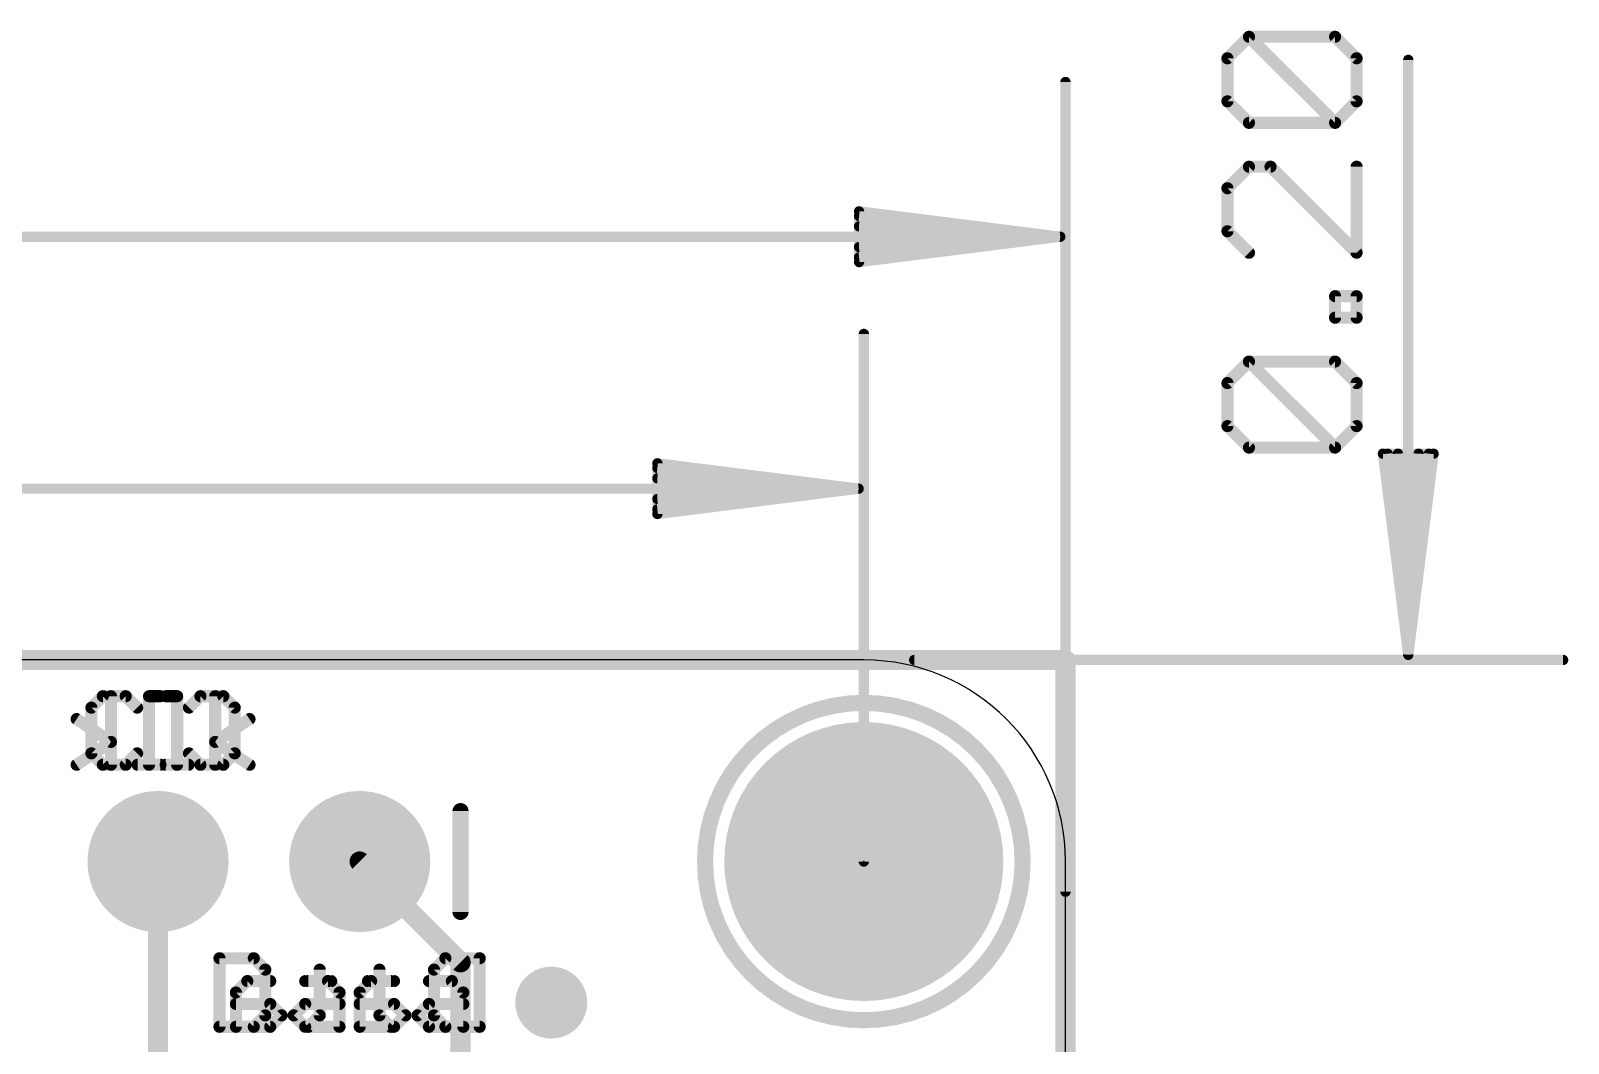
# Model space of a CAD drawing. Extents: x -8.6 to 41.9, y -5.2 to 49.8.
# Drawn here: x 22.53 to 41.89, y 37.08 to 49.84 of the extents above; entities that cross this region are included whole.
import ezdxf

# ---------------------------------------------------------------- set-up
doc = ezdxf.new("R2010")
doc.units = 0
for name, color, linetype in [('1', 12, 'CONTINUOUS'), ('16', 5, 'CONTINUOUS'), ('17', 110, 'CONTINUOUS'), ('18', 110, 'CONTINUOUS'), ('20', 53, 'CONTINUOUS'), ('21', 40, 'CONTINUOUS'), ('22', 6, 'CONTINUOUS'), ('23', 40, 'CONTINUOUS'), ('51', 253, 'CONTINUOUS')]:
    doc.layers.add(name, color=color, linetype=linetype)

# ---------------------------------------------------------------- blocks, each defined once
blk = doc.blocks.new('RECT')
blk.add_solid([(-0.5, -0.5), (0.5, -0.5), (-0.5, 0.5), (0.5, 0.5)])
blk = doc.blocks.new('ROUNDP')
at = {"const_width": 0.5}
blk.add_lwpolyline([(0, -0.25, 1), (0, 0.25, 1), (0, -0.25)], format="xyb", dxfattribs=at)
blk = doc.blocks.new('ROUNDV')
at = {"const_width": 0.5}
blk.add_lwpolyline([(0, -0.25, 1), (0, 0.25, 1), (0, -0.25)], format="xyb", dxfattribs=at)

msp = doc.modelspace()

# ---------------------------------------------------------------- linework, layer by layer
at = {"layer": '1'}
for points, const_width in [([(37.6003, 49.4926), (37.8715, 49.7638)], 0.1524), ([(37.8715, 49.7638), (38.9561, 49.7638)], 0.1524), ([(38.9561, 48.6791), (37.8715, 49.7638)], 0.1524), ([(38.9561, 49.7638), (39.2273, 49.4926)], 0.1524), ([(37.6003, 48.9503), (37.6003, 49.4926)], 0.1524), ([(39.2273, 49.4926), (39.2273, 48.9503)], 0.1524), ([(39.878, 41.975), (39.878, 49.4728)], 0.13), ([(35.56, 38.989), (35.56, 49.194)], 0.13), ([(37.8715, 48.6791), (37.6003, 48.9503)], 0.1524), ([(39.2273, 48.9503), (38.9561, 48.6791)], 0.1524), ([(38.9561, 48.6791), (37.8715, 48.6791)], 0.1524), ([(37.8715, 48.1266), (37.6003, 47.8554)], 0.1524), ([(38.1426, 48.1266), (37.8715, 48.1266)], 0.1524), ([(39.2273, 47.0419), (38.1426, 48.1266)], 0.1524), ([(39.2273, 48.1266), (39.2273, 47.0419)], 0.1524), ([(37.6003, 47.8554), (37.6003, 47.3131)], 0.1524), ([(35.495, 47.244), (32.96, 47.5632)], 0.13), ([(32.96, 47.5632), (32.96, 46.9248)], 0.13), ([(35.495, 47.244), (32.96, 47.504)], 0.13), ([(0.065, 47.244), (35.495, 47.244)], 0.13), ([(35.495, 47.244), (32.96, 47.374)], 0.13), ([(32.96, 46.9248), (35.495, 47.244)], 0.13), ([(32.96, 47.114), (35.495, 47.244)], 0.13), ([(32.96, 46.984), (35.495, 47.244)], 0.13), ([(37.6003, 47.3131), (37.8715, 47.0419)], 0.1524), ([(38.9561, 46.2234), (38.9561, 46.4945)], 0.1524), ([(38.9561, 46.4945), (39.2273, 46.4945)], 0.1524), ([(39.2273, 46.4945), (39.2273, 46.2234)], 0.1524), ([(39.2273, 46.2234), (38.9561, 46.2234)], 0.1524), ([(33.02, 39.37), (33.02, 46.019)], 0.13), ([(37.6003, 45.3997), (37.8715, 45.6709)], 0.1524), ([(37.8715, 45.6709), (38.9561, 45.6709)], 0.1524), ([(38.9561, 44.5862), (37.8715, 45.6709)], 0.1524), ([(38.9561, 45.6709), (39.2273, 45.3997)], 0.1524), ([(37.6003, 44.8574), (37.6003, 45.3997)], 0.1524), ([(39.2273, 45.3997), (39.2273, 44.8574)], 0.1524), ([(37.8715, 44.5862), (37.6003, 44.8574)], 0.1524), ([(39.2273, 44.8574), (38.9561, 44.5862)], 0.1524), ([(38.9561, 44.5862), (37.8715, 44.5862)], 0.1524), ([(39.878, 41.975), (39.5588, 44.51)], 0.13), ([(39.5588, 44.51), (40.1972, 44.51)], 0.13), ([(39.878, 41.975), (39.618, 44.51)], 0.13), ([(39.878, 41.975), (39.748, 44.51)], 0.13), ([(40.1972, 44.51), (39.878, 41.975)], 0.13), ([(40.008, 44.51), (39.878, 41.975)], 0.13), ([(40.138, 44.51), (39.878, 41.975)], 0.13), ([(32.955, 44.069), (30.42, 44.3882)], 0.13), ([(30.42, 44.3882), (30.42, 43.7498)], 0.13), ([(32.955, 44.069), (30.42, 44.329)], 0.13), ([(32.955, 44.069), (30.42, 44.199)], 0.13), ([(2.605, 44.069), (32.955, 44.069)], 0.13), ([(30.42, 43.7498), (32.955, 44.069)], 0.13), ([(30.42, 43.939), (32.955, 44.069)], 0.13), ([(30.42, 43.809), (32.955, 44.069)], 0.13), ([(0, 41.91), (35.56, 41.91)], 0.254), ([(35.56, 41.91), (35.56, -5.08)], 0.254), ([(33.655, 41.91), (41.828, 41.91)], 0.13), ([(24.13, 39.37), (24.13, 32.258)], 0.254)]:
    msp.add_lwpolyline(points, dxfattribs=dict(at, const_width=const_width))
for points, const_width in [([(37.8984, 49.7907, 1), (37.8445, 49.7368)], 0.0762), ([(37.8715, 49.8019, 1), (37.8715, 49.7257)], 0.0762), ([(37.8984, 49.7368, 1), (37.8445, 49.7907)], 0.0762), ([(38.9831, 49.7907, 1), (38.9292, 49.7368)], 0.0762), ([(38.9561, 49.7257, 1), (38.9561, 49.8019)], 0.0762), ([(37.6384, 49.4926, 1), (37.5622, 49.4926)], 0.0762), ([(37.5734, 49.5195, 1), (37.6273, 49.4656)], 0.0762), ([(39.2654, 49.4926, 1), (39.1892, 49.4926)], 0.0762), ([(39.2004, 49.4656, 1), (39.2542, 49.5195)], 0.0762), ([(39.9105, 49.4728, 1), (39.8455, 49.4728)], 0.065), ([(35.5925, 49.194, 1), (35.5275, 49.194)], 0.065), ([(37.6273, 48.9772, 1), (37.5734, 48.9233)], 0.0762), ([(39.2542, 48.9233, 1), (39.2004, 48.9772)], 0.0762), ([(37.5622, 48.9503, 1), (37.6384, 48.9503)], 0.0762), ([(39.1892, 48.9503, 1), (39.2654, 48.9503)], 0.0762), ([(37.8715, 48.7172, 1), (37.8715, 48.641)], 0.0762), ([(37.8445, 48.6521, 1), (37.8984, 48.706)], 0.0762), ([(38.9292, 48.706, 1), (38.9831, 48.6521)], 0.0762), ([(38.9292, 48.6521, 1), (38.9831, 48.706)], 0.0762), ([(38.9561, 48.641, 1), (38.9561, 48.7172)], 0.0762), ([(37.8715, 48.1647, 1), (37.8715, 48.0885)], 0.0762), ([(37.8984, 48.0997, 1), (37.8445, 48.1535)], 0.0762), ([(38.1696, 48.1535, 1), (38.1157, 48.0997)], 0.0762), ([(38.1426, 48.0885, 1), (38.1426, 48.1647)], 0.0762), ([(39.2654, 48.1266, 1), (39.1892, 48.1266)], 0.0762), ([(37.6384, 47.8554, 1), (37.5622, 47.8554)], 0.0762), ([(37.5734, 47.8824, 1), (37.6273, 47.8285)], 0.0762), ([(32.9641, 47.5955, 1), (32.9559, 47.531)], 0.065), ([(32.9925, 47.5632, 1), (32.9275, 47.5632)], 0.065), ([(32.9633, 47.5363, 1), (32.9567, 47.4717)], 0.065), ([(32.9617, 47.4065, 1), (32.9583, 47.3415)], 0.065), ([(35.4991, 47.2118, 1), (35.4909, 47.2762)], 0.065), ([(35.4909, 47.2118, 1), (35.4991, 47.2762)], 0.065), ([(35.4983, 47.2117, 1), (35.4917, 47.2763)], 0.065), ([(35.4917, 47.2117, 1), (35.4983, 47.2763)], 0.065), ([(35.4933, 47.2115, 1), (35.4967, 47.2765)], 0.065), ([(35.4967, 47.2115, 1), (35.4933, 47.2765)], 0.065), ([(35.495, 47.2115, 1), (35.495, 47.2765)], 0.065), ([(37.5622, 47.3131, 1), (37.6384, 47.3131)], 0.0762), ([(37.6273, 47.34, 1), (37.5734, 47.2862)], 0.0762), ([(32.9583, 47.1465, 1), (32.9617, 47.0815)], 0.065), ([(37.8445, 47.015, 1), (37.8984, 47.0689)], 0.0762), ([(39.1892, 47.0419, 1), (39.2654, 47.0419)], 0.0762), ([(39.2004, 47.015, 1), (39.2542, 47.0689)], 0.0762), ([(32.9567, 47.0163, 1), (32.9633, 46.9517)], 0.065), ([(32.9559, 46.957, 1), (32.9641, 46.8925)], 0.065), ([(32.9275, 46.9248, 1), (32.9925, 46.9248)], 0.065), ([(38.9942, 46.4945, 1), (38.918, 46.4945)], 0.0762), ([(38.9561, 46.5326, 1), (38.9561, 46.4564)], 0.0762), ([(39.2654, 46.4945, 1), (39.1892, 46.4945)], 0.0762), ([(39.2273, 46.4564, 1), (39.2273, 46.5326)], 0.0762), ([(38.9561, 46.2615, 1), (38.9561, 46.1853)], 0.0762), ([(39.2273, 46.1853, 1), (39.2273, 46.2615)], 0.0762), ([(38.918, 46.2234, 1), (38.9942, 46.2234)], 0.0762), ([(39.1892, 46.2234, 1), (39.2654, 46.2234)], 0.0762), ([(33.0525, 46.019, 1), (32.9875, 46.019)], 0.065), ([(37.8984, 45.6978, 1), (37.8445, 45.6439)], 0.0762), ([(37.8715, 45.709, 1), (37.8715, 45.6328)], 0.0762), ([(37.8984, 45.6439, 1), (37.8445, 45.6978)], 0.0762), ([(38.9831, 45.6978, 1), (38.9292, 45.6439)], 0.0762), ([(38.9561, 45.6328, 1), (38.9561, 45.709)], 0.0762), ([(37.6384, 45.3997, 1), (37.5622, 45.3997)], 0.0762), ([(37.5734, 45.4266, 1), (37.6273, 45.3728)], 0.0762), ([(39.2654, 45.3997, 1), (39.1892, 45.3997)], 0.0762), ([(39.2004, 45.3728, 1), (39.2542, 45.4266)], 0.0762), ([(37.6273, 44.8843, 1), (37.5734, 44.8304)], 0.0762), ([(39.2542, 44.8304, 1), (39.2004, 44.8843)], 0.0762), ([(37.5622, 44.8574, 1), (37.6384, 44.8574)], 0.0762), ([(39.1892, 44.8574, 1), (39.2654, 44.8574)], 0.0762), ([(37.8715, 44.6243, 1), (37.8715, 44.5481)], 0.0762), ([(37.8445, 44.5593, 1), (37.8984, 44.6131)], 0.0762), ([(38.9292, 44.6131, 1), (38.9831, 44.5593)], 0.0762), ([(38.9292, 44.5593, 1), (38.9831, 44.6131)], 0.0762), ([(38.9561, 44.5481, 1), (38.9561, 44.6243)], 0.0762), ([(39.591, 44.5141, 1), (39.5265, 44.5059)], 0.065), ([(39.5588, 44.5425, 1), (39.5588, 44.4775)], 0.065), ([(39.6503, 44.5133, 1), (39.5857, 44.5067)], 0.065), ([(39.7805, 44.5117, 1), (39.7155, 44.5083)], 0.065), ([(40.0405, 44.5083, 1), (39.9755, 44.5117)], 0.065), ([(40.1703, 44.5067, 1), (40.1057, 44.5133)], 0.065), ([(40.2295, 44.5059, 1), (40.165, 44.5141)], 0.065), ([(40.1972, 44.4775, 1), (40.1972, 44.5425)], 0.065), ([(30.4241, 44.4205, 1), (30.4159, 44.356)], 0.065), ([(30.4525, 44.3882, 1), (30.3875, 44.3882)], 0.065), ([(30.4233, 44.3613, 1), (30.4167, 44.2967)], 0.065), ([(30.4217, 44.2315, 1), (30.4183, 44.1665)], 0.065), ([(30.4183, 43.9715, 1), (30.4217, 43.9065)], 0.065), ([(32.9591, 44.0368, 1), (32.9509, 44.1012)], 0.065), ([(32.9509, 44.0368, 1), (32.9591, 44.1012)], 0.065), ([(32.9583, 44.0367, 1), (32.9517, 44.1013)], 0.065), ([(32.9517, 44.0367, 1), (32.9583, 44.1013)], 0.065), ([(32.9533, 44.0365, 1), (32.9567, 44.1015)], 0.065), ([(32.9567, 44.0365, 1), (32.9533, 44.1015)], 0.065), ([(32.955, 44.0365, 1), (32.955, 44.1015)], 0.065), ([(30.4167, 43.8413, 1), (30.4233, 43.7767)], 0.065), ([(30.4159, 43.782, 1), (30.4241, 43.7175)], 0.065), ([(30.3875, 43.7498, 1), (30.4525, 43.7498)], 0.065), ([(35.6235, 41.91, 1), (35.4965, 41.91)], 0.127), ([(35.56, 41.8465, 1), (35.56, 41.9735)], 0.127), ([(33.655, 41.9425, 1), (33.655, 41.8775)], 0.065), ([(39.8458, 41.9791, 1), (39.9102, 41.9709)], 0.065), ([(39.8457, 41.9783, 1), (39.9103, 41.9717)], 0.065), ([(39.8455, 41.9733, 1), (39.9105, 41.9767)], 0.065), ([(39.8455, 41.9767, 1), (39.9105, 41.9733)], 0.065), ([(39.8455, 41.975, 1), (39.9105, 41.975)], 0.065), ([(39.8457, 41.9717, 1), (39.9103, 41.9783)], 0.065), ([(39.8458, 41.9709, 1), (39.9102, 41.9791)], 0.065), ([(41.828, 41.8775, 1), (41.828, 41.9425)], 0.065), ([(24.1935, 39.37, 1), (24.0665, 39.37)], 0.127), ([(32.9875, 39.37, 1), (33.0525, 39.37)], 0.065), ([(35.5275, 38.989, 1), (35.5925, 38.989)], 0.065)]:
    msp.add_lwpolyline(points, format="xyb", dxfattribs=dict(at, const_width=const_width))
at = {"layer": '16', "const_width": 0.254}
for points in [[(0, 41.91), (35.56, 41.91)], [(35.56, 41.91), (35.56, -5.08)], [(27.94, 38.1), (26.67, 39.37)], [(27.94, 36.576), (27.94, 38.1)]]:
    msp.add_lwpolyline(points, dxfattribs=at)
at = {"layer": '16', "const_width": 0.127}
for points in [[(35.6235, 41.91, 1), (35.4965, 41.91)], [(35.56, 41.8465, 1), (35.56, 41.9735)], [(26.7149, 39.4149, 1), (26.6251, 39.3251)], [(28.0035, 38.1, 1), (27.8765, 38.1)], [(27.8951, 38.0551, 1), (27.9849, 38.1449)]]:
    msp.add_lwpolyline(points, format="xyb", dxfattribs=at)
at = {"layer": '20'}
for p, q in [((33.02, 41.91), (2.54, 41.91)), ((35.56, -2.54), (35.56, 39.37))]:
    msp.add_line(p, q, dxfattribs=at)
msp.add_arc((33.02, 39.37), 2.54, 0, 90, dxfattribs=at)
at = {"layer": '21', "const_width": 0.1524}
for points in [[(23.4349, 41.4535), (23.2908, 41.3095)], [(23.723, 41.4535), (23.4349, 41.4535)], [(23.867, 41.3095), (23.723, 41.4535)], [(24.2263, 41.4535), (24.3704, 41.4535)], [(24.3704, 41.4535), (24.3704, 40.5892)], [(24.85, 40.5892), (24.85, 41.4535)], [(23.2908, 41.3095), (23.2908, 40.7333)], [(24.85, 40.8773), (25.2822, 41.1654)], [(25.2822, 40.5892), (24.85, 40.8773)], [(23.2908, 40.7333), (23.4349, 40.5892)], [(23.723, 40.5892), (23.867, 40.7333)], [(23.4349, 40.5892), (23.723, 40.5892)], [(24.2263, 40.5892), (24.5144, 40.5892)], [(24.9041, 38.1515), (24.9041, 37.2872)], [(25.3362, 38.1515), (24.9041, 38.1515)], [(25.4803, 38.0075), (25.3362, 38.1515)], [(25.4803, 37.4313), (25.4803, 38.0075)], [(26.9192, 38.0075), (26.9192, 37.4313)], [(25.9837, 37.8634), (26.2718, 37.8634)], [(26.2718, 37.8634), (26.4158, 37.7194)], [(26.4158, 37.7194), (26.4158, 37.2872)], [(26.7751, 37.8634), (27.0632, 37.8634)], [(27.5429, 37.8634), (27.831, 37.8634)], [(27.831, 37.8634), (27.975, 37.7194)], [(27.975, 37.7194), (27.975, 37.2872)], [(25.8396, 37.4313), (25.9837, 37.5753)], [(25.9837, 37.5753), (26.4158, 37.5753)], [(27.3988, 37.4313), (27.5429, 37.5753)], [(27.5429, 37.5753), (27.975, 37.5753)], [(25.3362, 37.2872), (25.4803, 37.4313)], [(25.9837, 37.2872), (25.8396, 37.4313)], [(26.9192, 37.4313), (27.0632, 37.2872)], [(27.5429, 37.2872), (27.3988, 37.4313)], [(24.9041, 37.2872), (25.3362, 37.2872)], [(26.4158, 37.2872), (25.9837, 37.2872)], [(27.975, 37.2872), (27.5429, 37.2872)]]:
    msp.add_lwpolyline(points, dxfattribs=at)
at = {"layer": '21'}
for points, const_width in [([(23.4349, 41.4916, 1), (23.4349, 41.4154)], 0.0762), ([(23.4618, 41.4266, 1), (23.4079, 41.4805)], 0.0762), ([(23.7499, 41.4805, 1), (23.696, 41.4266)], 0.0762), ([(23.723, 41.4154, 1), (23.723, 41.4916)], 0.0762), ([(24.2263, 41.4916, 1), (24.2263, 41.4154)], 0.0762), ([(24.4085, 41.4535, 1), (24.3323, 41.4535)], 0.0762), ([(24.3704, 41.4154, 1), (24.3704, 41.4916)], 0.0762), ([(24.8881, 41.4535, 1), (24.8119, 41.4535)], 0.0762), ([(33.02, 37.37, 1), (33.02, 41.37, 1), (33.02, 37.37)], 0.2032), ([(23.3289, 41.3095, 1), (23.2527, 41.3095)], 0.0762), ([(23.2639, 41.3364, 1), (23.3177, 41.2825)], 0.0762), ([(23.8401, 41.2825, 1), (23.894, 41.3364)], 0.0762), ([(25.3033, 41.1337, 1), (25.261, 41.1971)], 0.0762), ([(24.8711, 40.909, 1), (24.8289, 40.8456)], 0.0762), ([(24.8289, 40.909, 1), (24.8711, 40.8456)], 0.0762), ([(23.3177, 40.7602, 1), (23.2639, 40.7063)], 0.0762), ([(23.2527, 40.7333, 1), (23.3289, 40.7333)], 0.0762), ([(23.894, 40.7063, 1), (23.8401, 40.7602)], 0.0762), ([(23.4349, 40.6273, 1), (23.4349, 40.5511)], 0.0762), ([(23.4079, 40.5623, 1), (23.4618, 40.6161)], 0.0762), ([(23.696, 40.6161, 1), (23.7499, 40.5623)], 0.0762), ([(23.723, 40.5511, 1), (23.723, 40.6273)], 0.0762), ([(24.2263, 40.6273, 1), (24.2263, 40.5511)], 0.0762), ([(24.3323, 40.5892, 1), (24.4085, 40.5892)], 0.0762), ([(24.5144, 40.5511, 1), (24.5144, 40.6273)], 0.0762), ([(24.8119, 40.5892, 1), (24.8881, 40.5892)], 0.0762), ([(25.261, 40.5575, 1), (25.3033, 40.6209)], 0.0762), ([(24.9422, 38.1515, 1), (24.866, 38.1515)], 0.0762), ([(24.9041, 38.1896, 1), (24.9041, 38.1134)], 0.0762), ([(25.3632, 38.1785, 1), (25.3093, 38.1246)], 0.0762), ([(25.3362, 38.1134, 1), (25.3362, 38.1896)], 0.0762), ([(25.5184, 38.0075, 1), (25.4422, 38.0075)], 0.0762), ([(25.4534, 37.9805, 1), (25.5072, 38.0344)], 0.0762), ([(26.9573, 38.0075, 1), (26.8811, 38.0075)], 0.0762), ([(25.9837, 37.9015, 1), (25.9837, 37.8253)], 0.0762), ([(26.2987, 37.8904, 1), (26.2448, 37.8365)], 0.0762), ([(26.2718, 37.8253, 1), (26.2718, 37.9015)], 0.0762), ([(26.4539, 37.7194, 1), (26.3777, 37.7194)], 0.0762), ([(26.3889, 37.6924, 1), (26.4428, 37.7463)], 0.0762), ([(26.7751, 37.9015, 1), (26.7751, 37.8253)], 0.0762), ([(27.0632, 37.8253, 1), (27.0632, 37.9015)], 0.0762), ([(27.5429, 37.9015, 1), (27.5429, 37.8253)], 0.0762), ([(27.8579, 37.8904, 1), (27.804, 37.8365)], 0.0762), ([(27.831, 37.8253, 1), (27.831, 37.9015)], 0.0762), ([(28.0131, 37.7194, 1), (27.9369, 37.7194)], 0.0762), ([(27.9481, 37.6924, 1), (28.002, 37.7463)], 0.0762), ([(25.9837, 37.6134, 1), (25.9837, 37.5372)], 0.0762), ([(26.0106, 37.5484, 1), (25.9567, 37.6023)], 0.0762), ([(26.4158, 37.5372, 1), (26.4158, 37.6134)], 0.0762), ([(27.5429, 37.6134, 1), (27.5429, 37.5372)], 0.0762), ([(27.5698, 37.5484, 1), (27.5159, 37.6023)], 0.0762), ([(27.975, 37.5372, 1), (27.975, 37.6134)], 0.0762), ([(25.4422, 37.4313, 1), (25.5184, 37.4313)], 0.0762), ([(25.5072, 37.4043, 1), (25.4534, 37.4582)], 0.0762), ([(25.8665, 37.4582, 1), (25.8127, 37.4043)], 0.0762), ([(25.8127, 37.4582, 1), (25.8665, 37.4043)], 0.0762), ([(26.9461, 37.4582, 1), (26.8922, 37.4043)], 0.0762), ([(26.8811, 37.4313, 1), (26.9573, 37.4313)], 0.0762), ([(27.4257, 37.4582, 1), (27.3719, 37.4043)], 0.0762), ([(27.3719, 37.4582, 1), (27.4257, 37.4043)], 0.0762), ([(24.9041, 37.3253, 1), (24.9041, 37.2491)], 0.0762), ([(24.866, 37.2872, 1), (24.9422, 37.2872)], 0.0762), ([(25.3093, 37.3141, 1), (25.3632, 37.2603)], 0.0762), ([(25.3362, 37.2491, 1), (25.3362, 37.3253)], 0.0762), ([(25.9837, 37.3253, 1), (25.9837, 37.2491)], 0.0762), ([(25.9567, 37.2603, 1), (26.0106, 37.3141)], 0.0762), ([(26.3777, 37.2872, 1), (26.4539, 37.2872)], 0.0762), ([(26.4158, 37.2491, 1), (26.4158, 37.3253)], 0.0762), ([(27.0363, 37.2603, 1), (27.0902, 37.3141)], 0.0762), ([(27.5429, 37.3253, 1), (27.5429, 37.2491)], 0.0762), ([(27.5159, 37.2603, 1), (27.5698, 37.3141)], 0.0762), ([(27.9369, 37.2872, 1), (28.0131, 37.2872)], 0.0762), ([(27.975, 37.2491, 1), (27.975, 37.3253)], 0.0762)]:
    msp.add_lwpolyline(points, format="xyb", dxfattribs=dict(at, const_width=const_width))
at = {"layer": '22', "const_width": 0.1524}
for points in [[(23.537, 40.5892), (23.537, 41.4535)], [(24.1607, 41.4535), (24.0166, 41.4535)], [(24.0166, 41.4535), (24.0166, 40.5892)], [(24.52, 41.3095), (24.664, 41.4535)], [(24.664, 41.4535), (24.9521, 41.4535)], [(24.9521, 41.4535), (25.0962, 41.3095)], [(25.0962, 41.3095), (25.0962, 40.7333)], [(23.537, 40.8773), (23.1048, 41.1654)], [(23.1048, 40.5892), (23.537, 40.8773)], [(24.664, 40.5892), (24.52, 40.7333)], [(25.0962, 40.7333), (24.9521, 40.5892)], [(24.1607, 40.5892), (23.8726, 40.5892)], [(24.9521, 40.5892), (24.664, 40.5892)], [(27.6057, 38.0075), (27.7498, 38.1515)], [(27.7498, 38.1515), (28.1819, 38.1515)], [(28.1819, 38.1515), (28.1819, 37.2872)], [(26.1668, 38.0075), (26.1668, 37.4313)], [(27.6057, 37.4313), (27.6057, 38.0075)], [(25.255, 37.8634), (25.111, 37.7194)], [(25.111, 37.7194), (25.111, 37.2872)], [(25.5431, 37.8634), (25.255, 37.8634)], [(26.3109, 37.8634), (26.0228, 37.8634)], [(26.8142, 37.8634), (26.6702, 37.7194)], [(26.6702, 37.7194), (26.6702, 37.2872)], [(27.1023, 37.8634), (26.8142, 37.8634)], [(25.5431, 37.5753), (25.111, 37.5753)], [(25.6872, 37.4313), (25.5431, 37.5753)], [(27.1023, 37.5753), (26.6702, 37.5753)], [(27.2464, 37.4313), (27.1023, 37.5753)], [(25.5431, 37.2872), (25.6872, 37.4313)], [(26.1668, 37.4313), (26.0228, 37.2872)], [(27.1023, 37.2872), (27.2464, 37.4313)], [(27.7498, 37.2872), (27.6057, 37.4313)], [(25.111, 37.2872), (25.5431, 37.2872)], [(26.6702, 37.2872), (27.1023, 37.2872)], [(28.1819, 37.2872), (27.7498, 37.2872)]]:
    msp.add_lwpolyline(points, dxfattribs=at)
at = {"layer": '22', "const_width": 0.0762}
for points in [[(23.5751, 41.4535, 1), (23.4989, 41.4535)], [(24.0166, 41.4916, 1), (24.0166, 41.4154)], [(24.0547, 41.4535, 1), (23.9785, 41.4535)], [(24.1607, 41.4154, 1), (24.1607, 41.4916)], [(24.664, 41.4916, 1), (24.664, 41.4154)], [(24.691, 41.4266, 1), (24.6371, 41.4805)], [(24.9791, 41.4805, 1), (24.9252, 41.4266)], [(24.9521, 41.4154, 1), (24.9521, 41.4916)], [(24.493, 41.3364, 1), (24.5469, 41.2825)], [(25.1343, 41.3095, 1), (25.0581, 41.3095)], [(25.0693, 41.2825, 1), (25.1231, 41.3364)], [(23.126, 41.1971, 1), (23.0837, 41.1337)], [(23.5581, 40.8456, 1), (23.5159, 40.909)], [(23.5159, 40.8456, 1), (23.5581, 40.909)], [(24.5469, 40.7602, 1), (24.493, 40.7063)], [(25.0581, 40.7333, 1), (25.1343, 40.7333)], [(25.1231, 40.7063, 1), (25.0693, 40.7602)], [(23.0837, 40.6209, 1), (23.126, 40.5575)], [(23.4989, 40.5892, 1), (23.5751, 40.5892)], [(23.8726, 40.6273, 1), (23.8726, 40.5511)], [(23.9785, 40.5892, 1), (24.0547, 40.5892)], [(24.1607, 40.5511, 1), (24.1607, 40.6273)], [(24.664, 40.6273, 1), (24.664, 40.5511)], [(24.6371, 40.5623, 1), (24.691, 40.6161)], [(24.9252, 40.6161, 1), (24.9791, 40.5623)], [(24.9521, 40.5511, 1), (24.9521, 40.6273)], [(27.7498, 38.1896, 1), (27.7498, 38.1134)], [(27.7767, 38.1246, 1), (27.7228, 38.1785)], [(28.22, 38.1515, 1), (28.1438, 38.1515)], [(28.1819, 38.1134, 1), (28.1819, 38.1896)], [(26.2049, 38.0075, 1), (26.1287, 38.0075)], [(27.6438, 38.0075, 1), (27.5676, 38.0075)], [(27.5788, 38.0344, 1), (27.6326, 37.9805)], [(25.084, 37.7463, 1), (25.1379, 37.6924)], [(25.1491, 37.7194, 1), (25.0729, 37.7194)], [(25.255, 37.9015, 1), (25.255, 37.8253)], [(25.282, 37.8365, 1), (25.2281, 37.8904)], [(25.5431, 37.8253, 1), (25.5431, 37.9015)], [(26.0228, 37.9015, 1), (26.0228, 37.8253)], [(26.3109, 37.8253, 1), (26.3109, 37.9015)], [(26.6432, 37.7463, 1), (26.6971, 37.6924)], [(26.7083, 37.7194, 1), (26.6321, 37.7194)], [(26.8142, 37.9015, 1), (26.8142, 37.8253)], [(26.8412, 37.8365, 1), (26.7873, 37.8904)], [(27.1023, 37.8253, 1), (27.1023, 37.9015)], [(25.111, 37.6134, 1), (25.111, 37.5372)], [(25.5701, 37.6023, 1), (25.5162, 37.5484)], [(25.5431, 37.5372, 1), (25.5431, 37.6134)], [(26.6702, 37.6134, 1), (26.6702, 37.5372)], [(27.1293, 37.6023, 1), (27.0754, 37.5484)], [(27.1023, 37.5372, 1), (27.1023, 37.6134)], [(25.7141, 37.4043, 1), (25.6603, 37.4582)], [(25.6603, 37.4043, 1), (25.7141, 37.4582)], [(26.1287, 37.4313, 1), (26.2049, 37.4313)], [(26.1938, 37.4043, 1), (26.1399, 37.4582)], [(27.2733, 37.4043, 1), (27.2195, 37.4582)], [(27.2195, 37.4043, 1), (27.2733, 37.4582)], [(27.6326, 37.4582, 1), (27.5788, 37.4043)], [(27.5676, 37.4313, 1), (27.6438, 37.4313)], [(25.111, 37.3253, 1), (25.111, 37.2491)], [(25.0729, 37.2872, 1), (25.1491, 37.2872)], [(25.5162, 37.3141, 1), (25.5701, 37.2603)], [(25.5431, 37.2491, 1), (25.5431, 37.3253)], [(25.9958, 37.3141, 1), (26.0497, 37.2603)], [(26.6702, 37.3253, 1), (26.6702, 37.2491)], [(26.6321, 37.2872, 1), (26.7083, 37.2872)], [(27.0754, 37.3141, 1), (27.1293, 37.2603)], [(27.1023, 37.2491, 1), (27.1023, 37.3253)], [(27.7498, 37.3253, 1), (27.7498, 37.2491)], [(27.7228, 37.2603, 1), (27.7767, 37.3141)], [(28.1438, 37.2872, 1), (28.22, 37.2872)], [(28.1819, 37.2491, 1), (28.1819, 37.3253)]]:
    msp.add_lwpolyline(points, format="xyb", dxfattribs=at)
at = {"layer": '23'}
msp.add_point((33.02, 39.37), dxfattribs=at)
at = {"layer": '51', "const_width": 0.2032}
msp.add_lwpolyline([(27.94, 38.735), (27.94, 40.005)], dxfattribs=at)
at = {"layer": '51', "const_width": 0.1016}
for points in [[(27.9908, 40.005, 1), (27.8892, 40.005)], [(27.8892, 38.735, 1), (27.9908, 38.735)]]:
    msp.add_lwpolyline(points, format="xyb", dxfattribs=at)

# ---------------------------------------------------------------- block references
at = {"layer": '17', "xscale": 3.516, "yscale": 3.516}
msp.add_blockref('ROUNDP', (33.02, 39.37), dxfattribs=at)
msp.add_blockref('ROUNDP', (33.02, 39.37), dxfattribs=at)
at = {"layer": '17', "xscale": 1.778, "yscale": 1.778, "rotation": 270}
for p in [(24.13, 39.37), (24.13, 39.37), (26.67, 39.37), (26.67, 39.37)]:
    msp.add_blockref('ROUNDP', p, dxfattribs=at)
at = {"layer": '18', "xscale": 0.9064, "yscale": 0.9064}
msp.add_blockref('ROUNDV', (29.083, 37.592), dxfattribs=at)
msp.add_blockref('ROUNDV', (29.083, 37.592), dxfattribs=at)
at = {"layer": '51', "xscale": 0.508, "yscale": 0.508, "rotation": 180}
for p in [(24.13, 39.37), (26.67, 39.37)]:
    msp.add_blockref('RECT', p, dxfattribs=at)

doc.saveas('drawing.dxf')
